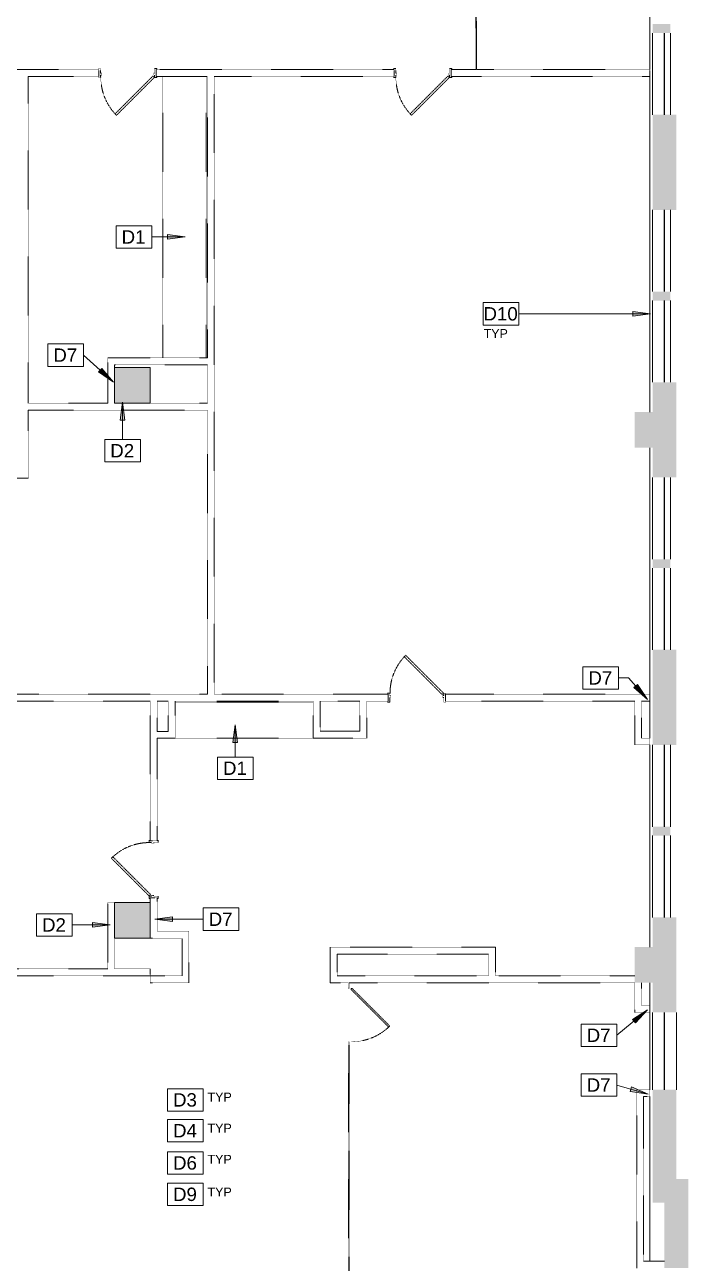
# Model space of a CAD drawing. Header units: inches. Extents: x 433 to 2535, y -5 to 2055.
# Drawn here: x 2089 to 2535, y 435 to 1268 of the extents above; entities that cross this region are included whole.
import ezdxf

# ---------------------------------------------------------------- set-up
doc = ezdxf.new("R2010")
doc.units = ezdxf.units.IN
doc.header["$MEASUREMENT"] = 0
doc.linetypes.add('Demolished', pattern=[0.1875, 0.125, -0.0625])
for name, color, linetype, lineweight in [('_900 AVAILABLE SPACE', 7, 'Continuous', 9), ('A-ANNO-KEYN', 231, 'Continuous', 9), ('A-DETL-GENF', 92, 'Continuous', 9), ('A-DOOR', 31, 'Continuous', 13), ('A-WALL', 113, 'Continuous', 13), ('G-ANNO-TEXT', 231, 'Continuous', 9), ('I-WALL', 2, 'Continuous', 13), ('Q-CASE', 31, 'Demolished', 9), ('S-COLS', 52, 'Continuous', 13), ('Victor Bldg - 9th Floor_LINK_dwg', 8, 'Continuous', 9), ('WINDOWS', 7, 'Continuous', 9)]:
    doc.layers.add(name, color=color, linetype=linetype, lineweight=lineweight)
doc.styles.add('Arial', font='arial.ttf', dxfattribs={"height": 9})
doc.styles.add('Swis721 Lt BT', font='swissl.ttf', dxfattribs={"height": 6})

# ---------------------------------------------------------------- blocks, each defined once
blk = doc.blocks.new('Victor Bldg - 9th Floor_LINK_dwg-6972240-Level XX  DEMOLITION')
at = {"layer": '_900 AVAILABLE SPACE'}
for p, q in [((2509.26, 1343.5), (2509.26, 1238)), ((2509.26, 1233.38), (2509.26, 1007.5)), ((2509.26, 983.5), (2509.26, 817.63)), ((2509.26, 813), (2509.26, 788.13)), ((2509.26, 783.5), (2509.26, 647.5)), ((2509.26, 623.5), (2509.26, 608.13)), ((2509.26, 603.5), (2509.26, 551.5)), ((2509.26, 546.88), (2509.26, 436.13))]:
    blk.add_line(p, q, dxfattribs=at)
at = {"layer": 'WINDOWS'}
for p, q in [((2511, 1207.5), (2511, 1262.5)), ((2518.75, 1207.5), (2518.75, 1262.5)), ((2519, 1207.5), (2519, 1262.5)), ((2523, 1207.5), (2523, 1262.5)), ((2511, 1088.5), (2511, 1143.5)), ((2518.75, 1088.5), (2518.75, 1143.5)), ((2519, 1088.5), (2519, 1143.5)), ((2523, 1088.5), (2523, 1143.5)), ((2511, 1027.5), (2511, 1082.5)), ((2518.75, 1027.5), (2518.75, 1082.5)), ((2519, 1027.5), (2519, 1082.5)), ((2523, 1027.5), (2523, 1082.5)), ((2511, 908.5), (2511, 963.5)), ((2518.75, 908.5), (2518.75, 963.5)), ((2519, 908.5), (2519, 963.5)), ((2523, 908.5), (2523, 963.5)), ((2511, 847.5), (2511, 902.5)), ((2518.75, 847.5), (2518.75, 902.5)), ((2519, 847.5), (2519, 902.5)), ((2523, 847.5), (2523, 902.5)), ((2511, 728.5), (2511, 783.5)), ((2518.75, 728.5), (2518.75, 783.5)), ((2519, 728.5), (2519, 783.5)), ((2523, 728.5), (2523, 783.5)), ((2511, 667.5), (2511, 722.5)), ((2518.75, 667.5), (2518.75, 722.5)), ((2519, 667.5), (2519, 722.5)), ((2523, 667.5), (2523, 722.5)), ((2511, 603.5), (2511, 551.5)), ((2518.75, 603.5), (2518.75, 551.5)), ((2519, 603.5), (2519, 551.5)), ((2527, 603.5), (2527, 551.5))]:
    blk.add_line(p, q, dxfattribs=at)
blk = doc.blocks.new('Concrete-Rectangular-Column - 24 x 24-6985472-Level XX  DEMOLITION')
at = {"layer": 'S-COLS', "lineweight": 9}
blk.add_hatch(color=7, dxfattribs=at).paths.add_polyline_path([(12, -12), (12, 12), (-12, 12), (-12, -12), (7.38, -12)], flags=0)
at = {"layer": 'S-COLS', "color": 8, "lineweight": 20}
for p, q in [((12, 12), (-12, 12)), ((-12, 12), (-12, -12)), ((12, -12), (12, 12)), ((-12, -12), (12, -12))]:
    blk.add_line(p, q, dxfattribs=at)
blk = doc.blocks.new('Door - Glass Single - Full Rail - Long Handle-7696707-Level XX  DEMOLITION')
at = {"layer": 'A-DOOR', "color": 10, "linetype": 'Demolished', "lineweight": 20}
for p, q in [((-8.16, -26.75), (17.29, -1.29)), ((18, -2), (-7.46, -27.46)), ((17.29, -1.29), (18, -2)), ((-7.46, -27.46), (-8.16, -26.75))]:
    blk.add_line(p, q, dxfattribs=at)
at = {"layer": 'A-DOOR', "color": 7, "linetype": 'Demolished', "lineweight": 9}
blk.add_arc((18, -2), 36, 179.5, 225, dxfattribs=at)
blk = doc.blocks.new('Door - Single - Solid Door-7687678-Level XX  DEMOLITION')
at = {"layer": 'A-DOOR', "color": 10, "linetype": 'Demolished', "lineweight": 20}
for p, q in [((-14.01, 3.15), (11.45, 28.61)), ((12.42, 27.63), (-13.03, 2.18)), ((11.45, 28.61), (12.42, 27.63)), ((-15.63, 3.15), (-15.63, 2.4)), ((-14.13, 3.15), (-15.63, 3.15)), ((-14.13, 1.65), (-14.13, 3.15)), ((-13.63, 1.65), (-14.13, 1.65)), ((-14.13, -2.97), (-14.13, 0.15)), ((-14.13, 0.15), (-13.63, 0.15)), ((-13.03, 2.18), (-14.01, 3.15)), ((-13.63, 0.15), (-13.63, 1.65)), ((22.12, 1.65), (21.62, 1.65)), ((21.62, 1.65), (21.62, 0.15)), ((21.62, 0.15), (22.12, 0.15)), ((23.62, 3.15), (22.12, 3.15)), ((22.12, 3.15), (22.12, 1.65)), ((22.12, 0.15), (22.12, -2.97)), ((23.62, 2.4), (23.62, 3.15)), ((-15.63, -2.22), (-15.63, -2.97)), ((-15.63, -2.97), (-14.13, -2.97)), ((22.12, -2.97), (23.62, -2.97)), ((23.62, -2.97), (23.62, -2.22))]:
    blk.add_line(p, q, dxfattribs=at)
at = {"layer": 'A-DOOR', "color": 7, "linetype": 'Demolished', "lineweight": 9}
blk.add_arc((-14.01, 3.15), 36, 359.5, 45, dxfattribs=at)
blk = doc.blocks.new('C-Counter Top - ADJ HEIGHT 2_ - 6_-7701967-Level XX  DEMOLITION')
at = {"layer": 'Q-CASE', "color": 7}
for p, q in [((-47.26, -0.75), (142.11, -0.75)), ((-47.26, -30), (142.11, -30))]:
    blk.add_line(p, q, dxfattribs=at)
blk = doc.blocks.new('C-Counter Top - ADJ HEIGHT-7723286-Level XX  DEMOLITION')
at = {"layer": 'Q-CASE', "color": 7}
for p, q in [((45.74, 25), (-47.26, 25)), ((45.74, 0.75), (-47.26, 0.75))]:
    blk.add_line(p, q, dxfattribs=at)
blk = doc.blocks.new('Door - Single - Solid Door-V4-Level XX  DEMOLITION')
at = {"layer": 'A-DOOR', "color": 10, "linetype": 'Demolished', "lineweight": 20}
for p, q in [((-15.63, 2.97), (-14.13, 2.97)), ((-15.63, 2.22), (-15.63, 2.97)), ((-14.13, 2.97), (-14.13, -0.15)), ((22.12, 2.97), (23.62, 2.97)), ((22.12, -0.15), (22.12, 2.97)), ((23.62, 2.97), (23.62, 2.22)), ((-15.63, -3.15), (-15.63, -2.4)), ((-14.13, -3.15), (-15.63, -3.15)), ((-14.13, -0.15), (-13.63, -0.15)), ((-14.13, -1.65), (-14.13, -3.15)), ((-13.63, -1.65), (-14.13, -1.65)), ((-13.03, -2.18), (-14.01, -3.15)), ((-14.01, -3.15), (11.45, -28.61)), ((-13.63, -0.15), (-13.63, -1.65)), ((12.42, -27.63), (-13.03, -2.18)), ((21.62, -0.15), (22.12, -0.15)), ((21.62, -1.65), (21.62, -0.15)), ((22.12, -1.65), (21.62, -1.65)), ((22.12, -3.15), (22.12, -1.65)), ((23.62, -3.15), (22.12, -3.15)), ((23.62, -2.4), (23.62, -3.15)), ((11.45, -28.61), (12.42, -27.63))]:
    blk.add_line(p, q, dxfattribs=at)
at = {"layer": 'A-DOOR', "color": 7, "linetype": 'Demolished', "lineweight": 9}
blk.add_arc((-14.01, -3.15), 36, 315, 0.5, dxfattribs=at)
blk = doc.blocks.new('Keynote Tag - Keynote Number - Boxed-135510-Level XX  DEMOLITION')
at = {"layer": 'A-ANNO-KEYN'}
for p, q in [((-0.125, -0.0792), (-0.125, 0.0781)), ((-0.125, 0.0781), (0.125, 0.0781)), ((0.125, 0.0781), (0.125, -0.0792)), ((-0.125, -0.0792), (0.125, -0.0792))]:
    blk.add_line(p, q, dxfattribs=at)

msp = doc.modelspace()

# ---------------------------------------------------------------- hatches: boundary and pattern name
at = {"layer": 'A-ANNO-KEYN'}
for points in [[(2196.49, 1125.3), (2184.49, 1126.88), (2184.49, 1123.72)], [(2509.67, 1073.6), (2497.67, 1075.18), (2497.67, 1072.02)], [(2148.19, 1027.67), (2140.32, 1036.86), (2138.21, 1034.51)], [(2154.3, 1014.06), (2152.72, 1002.06), (2155.88, 1002.06)], [(2507.63, 814.16), (2500.81, 824.16), (2498.46, 822.06)], [(2230.19, 797.11), (2228.61, 785.11), (2231.77, 785.11)], [(2175.94, 666.25), (2187.94, 664.67), (2187.94, 667.83)], [(2146.03, 662.36), (2134.03, 663.94), (2134.03, 660.78)], [(2507.67, 605.27), (2497.41, 598.84), (2499.42, 596.41)], [(2507.98, 548.47), (2496.92, 553.37), (2496.03, 550.34)]]:
    msp.add_hatch(color=256, dxfattribs=at).paths.add_polyline_path(points, flags=0)
at = {"layer": 'A-DETL-GENF'}
h = msp.add_hatch(color=7, dxfattribs=at)
h.paths.add_polyline_path([(2423, 3.5), (2423, 19.5), (2363, 19.5), (2363, 3.5)], flags=0)
h.paths.add_polyline_path([(2535, 3.5), (2535, 63.5), (2519, 63.5), (2519, 33.5), (2505, 33.5), (2505, 19.5), (2475, 19.5), (2475, 3.5), (2505, 3.5)], flags=0)
h.paths.add_polyline_path([(2103, 3.5), (2103, 19.5), (2059, 19.5), (2059, 27.5), (1979, 27.5), (1979, 11.5), (2043, 11.5), (2043, 3.5), (2059, 3.5)], flags=0)
h.paths.add_polyline_path([(2155, 3.5), (2215, 3.5), (2215, 19.5), (2203, 19.5), (2203, 33.5), (2179, 33.5), (2179, 19.5), (2155, 19.5)], flags=0)
h.paths.add_polyline_path([(2261.33, 7.5), (2267.33, 7.5), (2267.33, 19.5), (2261.33, 19.5)], flags=0)
h.paths.add_polyline_path([(2316, 7.5), (2316.67, 7.5), (2316.67, 19.5), (2310.67, 19.5), (2310.67, 7.5), (2311.38, 7.5)], flags=0)
h.paths.add_polyline_path([(1497.81, 11.5), (1503, 11.5), (1503, 27), (1483, 27), (1483, 41.5), (1459, 41.5), (1459, 27), (1439, 27), (1439, 11.5), (1483, 11.5)], flags=0)
h.paths.add_polyline_path([(1323, 11.5), (1323, 27), (1259, 27), (1259, 11.5)], flags=0)
h.paths.add_polyline_path([(1843, 11.5), (1863, 11.5), (1863, 27.5), (1843, 27.5), (1843, 41.5), (1819, 41.5), (1819, 27.5), (1799, 27.5), (1799, 11.5), (1819, 11.5)], flags=0)
h.paths.add_polyline_path([(1662.12, 11.5), (1683, 11.5), (1683, 27.5), (1619, 27.5), (1619, 11.5), (1657.5, 11.5)], flags=0)
h.paths.add_polyline_path([(1924, 15.5), (1924, 27.5), (1918, 27.5), (1918, 15.5)], flags=0)
h.paths.add_polyline_path([(1378, 15.5), (1384, 15.5), (1384, 27.5), (1378, 27.5)], flags=0)
h.paths.add_polyline_path([(1198, 15.5), (1204, 15.5), (1204, 27.5), (1198, 27.5)], flags=0)
h.paths.add_polyline_path([(1744, 15.5), (1744, 27.5), (1738, 27.5), (1738, 15.5)], flags=0)
h.paths.add_polyline_path([(1564, 15.5), (1564, 27), (1558, 27), (1558, 15.5)], flags=0)
h.paths.add_polyline_path([(2535, 115.5), (2535, 175.5), (2519, 175.5), (2519, 115.5)], flags=0)
h.paths.add_polyline_path([(2531, 220.5), (2531, 226.5), (2519, 226.5), (2519, 220.5)], flags=0)
h.paths.add_polyline_path([(2519, 268.5), (2531, 268.5), (2531, 274.5), (2519, 274.5)], flags=0)
h.paths.add_polyline_path([(527.25, 299.5), (543, 299.5), (543, 315.5), (505, 315.5), (505, 329.5), (491.69, 329.5), (491.69, 371.5), (475, 371.5), (475, 299.5), (505, 299.5)], flags=0)
h.paths.add_polyline_path([(903, 299.5), (903, 315.5), (871, 315.5), (871, 329.5), (847, 329.5), (847, 315.5), (839, 315.5), (839, 299.5), (871, 299.5)], flags=0)
h.paths.add_polyline_path([(659, 299.5), (723, 299.5), (723, 315.5), (659, 315.5), (659, 303.5)], flags=0)
h.paths.add_polyline_path([(778, 303.5), (784, 303.5), (784, 315.5), (778, 315.5)], flags=0)
h.paths.add_polyline_path([(961.31, 303.5), (964, 303.5), (964, 315.5), (958, 315.5), (958, 303.5), (959.81, 303.5)], flags=0)
h.paths.add_polyline_path([(598, 303.5), (604, 303.5), (604, 315.5), (598, 315.5)], flags=0)
h.paths.add_polyline_path([(2535, 319.5), (2535, 379.5), (2519, 379.5), (2519, 365.5), (2505, 365.5), (2505, 341.5), (2519, 341.5), (2519, 319.5)], flags=0)
h.paths.add_polyline_path([(475, 423.5), (491.69, 423.5), (491.69, 487.5), (475, 487.5)], flags=0)
h.paths.add_polyline_path([(2519, 431.5), (2535, 431.5), (2535, 491.5), (2527, 491.5), (2527, 551.5), (2511, 551.5), (2511, 475.5), (2519, 475.5), (2519, 436.12)], flags=0)
h.paths.add_polyline_path([(491.69, 542.5), (491.69, 548.5), (480, 548.5), (480, 542.5)], flags=0)
h.paths.add_polyline_path([(491.69, 603.5), (491.69, 635.5), (505.02, 635.5), (505.02, 659.5), (491.69, 659.5), (491.69, 667.5), (475, 667.5), (475, 603.5)], flags=0)
h.paths.add_polyline_path([(2511, 603.5), (2527, 603.5), (2527, 667.5), (2511, 667.5), (2511, 647.5), (2499, 647.5), (2499, 623.5), (2511, 623.5), (2511, 608.13)], flags=0)
h.paths.add_polyline_path([(2511, 722.5), (2523, 722.5), (2523, 728.5), (2511, 728.5)], flags=0)
h.paths.add_polyline_path([(491.69, 722.5), (491.69, 728.5), (479.69, 728.5), (479.69, 722.5)], flags=0)
h.paths.add_polyline_path([(491.69, 783.5), (491.69, 847.5), (475, 847.5), (475, 783.5)], flags=0)
h.paths.add_polyline_path([(2511, 783.5), (2527, 783.5), (2527, 847.5), (2511, 847.5), (2511, 788.13)], flags=0)
h.paths.add_polyline_path([(2523, 902.5), (2523, 908.5), (2511, 908.5), (2511, 902.5)], flags=0)
h.paths.add_polyline_path([(491.69, 902.5), (491.69, 908.5), (479.69, 908.5), (479.69, 902.5)], flags=0)
h.paths.add_polyline_path([(2511, 963.5), (2527, 963.5), (2527, 1027.5), (2511, 1027.5), (2511, 1007.5), (2499, 1007.5), (2499, 983.5), (2511, 983.5)], flags=0)
h.paths.add_polyline_path([(491.69, 963.5), (491.69, 995.5), (505.02, 995.5), (505.02, 1019.5), (491.69, 1019.5), (491.69, 1027.5), (475, 1027.5), (475, 963.5)], flags=0)
h.paths.add_polyline_path([(2523, 1082.5), (2523, 1088.5), (2511, 1088.5), (2511, 1082.5)], flags=0)
h.paths.add_polyline_path([(491.69, 1082.5), (491.69, 1088.5), (479.69, 1088.5), (479.69, 1082.5)], flags=0)
h.paths.add_polyline_path([(475, 1143.5), (491.69, 1143.5), (491.69, 1207.5), (475, 1207.5), (475, 1148.13)], flags=0)
h.paths.add_polyline_path([(2527, 1143.5), (2527, 1207.5), (2511, 1207.5), (2511, 1143.5)], flags=0)
h.paths.add_polyline_path([(2523, 1262.5), (2523, 1268.5), (2511, 1268.5), (2511, 1262.5)], flags=0)
h.paths.add_polyline_path([(479.69, 1262.5), (491.69, 1262.5), (491.69, 1268.5), (479.69, 1268.5)], flags=0)
h.paths.add_polyline_path([(491.69, 1323.5), (491.69, 1355.5), (505.02, 1355.5), (505.02, 1379.5), (491.69, 1379.5), (491.69, 1387.5), (475, 1387.5), (475, 1323.5)], flags=0)
h.paths.add_polyline_path([(2511, 1323.5), (2527, 1323.5), (2527, 1387.5), (2511, 1387.5), (2511, 1367.5), (2499, 1367.5), (2499, 1343.5), (2511, 1343.5)], flags=0)
h.paths.add_polyline_path([(2511, 1442.5), (2523, 1442.5), (2523, 1448.5), (2511, 1448.5)], flags=0)
h.paths.add_polyline_path([(479.69, 1442.5), (491.69, 1442.5), (491.69, 1448.5), (479.69, 1448.5)], flags=0)
h.paths.add_polyline_path([(2511, 1503.5), (2527, 1503.5), (2527, 1567.5), (2511, 1567.5), (2511, 1522.88)], flags=0)
h.paths.add_polyline_path([(475, 1503.5), (491.69, 1503.5), (491.69, 1567.5), (475, 1567.5), (475, 1540.81)], flags=0)
h.paths.add_polyline_path([(2523, 1622.5), (2523, 1628.5), (2511, 1628.5), (2511, 1622.5)], flags=0)
h.paths.add_polyline_path([(491.69, 1622.5), (491.69, 1628.5), (479.69, 1628.5), (479.69, 1622.5)], flags=0)
h.paths.add_polyline_path([(491.69, 1683.38), (491.69, 1715.44), (505, 1715.44), (505, 1739.5), (491.69, 1739.5), (491.69, 1747.5), (475, 1747.5), (475, 1683.38)], flags=0)
h.paths.add_polyline_path([(2511, 1683.5), (2527, 1683.5), (2527, 1747.5), (2511, 1747.5), (2511, 1727.5), (2499, 1727.5), (2499, 1703.5), (2511, 1703.5)], flags=0)
h.paths.add_polyline_path([(2511, 1802.5), (2523, 1802.5), (2523, 1808.5), (2511, 1808.5)], flags=0)
h.paths.add_polyline_path([(491.69, 1802.5), (491.69, 1808.5), (479.69, 1808.5), (479.69, 1802.5)], flags=0)
h.paths.add_polyline_path([(491.69, 1863.5), (491.69, 1927.5), (475, 1927.5), (475, 1863.5)], flags=0)
h.paths.add_polyline_path([(2527, 1863.5), (2527, 1927.5), (2511, 1927.5), (2511, 1863.5)], flags=0)
h.paths.add_polyline_path([(2511, 1979.5), (2527, 1979.5), (2527, 2043.5), (2523, 2043.5), (2523, 2051.5), (2459, 2051.5), (2459, 2035.5), (2497, 2035.5), (2497, 2021.5), (2511, 2021.5)], flags=0)
h.paths.add_polyline_path([(491.69, 1979.5), (491.69, 2021.25), (514, 2021.25), (514, 2035.5), (543, 2035.5), (543, 2051.5), (475, 2051.5), (475, 1979.5)], flags=0)
h.paths.add_polyline_path([(2143.34, 2021.5), (2143.34, 2035.5), (2163, 2035.5), (2163, 2051.5), (2099, 2051.5), (2099, 2035.5), (2119.34, 2035.5), (2119.34, 2021.5), (2133.31, 2021.5)], flags=0)
h.paths.add_polyline_path([(1773.31, 2021.5), (1783, 2021.5), (1783, 2035.5), (1803, 2035.5), (1803, 2051.5), (1739, 2051.5), (1739, 2035.5), (1759, 2035.5), (1759, 2021.5), (1768.69, 2021.5)], flags=0)
h.paths.add_polyline_path([(1053.37, 2021.5), (1063, 2021.5), (1063, 2035.5), (1083, 2035.5), (1083, 2051.5), (1019, 2051.5), (1019, 2035.5), (1039, 2035.5), (1039, 2021.5), (1048.75, 2021.5)], flags=0)
h.paths.add_polyline_path([(1408.69, 2021.5), (1423, 2021.5), (1423, 2035.5), (1443, 2035.5), (1443, 2051.5), (1379, 2051.5), (1379, 2035.5), (1399, 2035.5), (1399, 2021.5)], flags=0)
h.paths.add_polyline_path([(683.75, 2021.5), (703, 2021.5), (703, 2035.5), (723, 2035.5), (723, 2051.5), (659, 2051.5), (659, 2035.5), (679, 2035.5), (679, 2021.5)], flags=0)
h.paths.add_polyline_path([(2296.73, 2035.5), (2343, 2035.5), (2343, 2051.5), (2279, 2051.5), (2279, 2035.5)], flags=0)
h.paths.add_polyline_path([(2404, 2035.5), (2404, 2047.5), (2398, 2047.5), (2398, 2035.5)], flags=0)
h.paths.add_polyline_path([(2038, 2035.5), (2044, 2035.5), (2044, 2047.5), (2038, 2047.5)], flags=0)
h.paths.add_polyline_path([(1983, 2035.5), (1983, 2051.5), (1919, 2051.5), (1919, 2035.5), (1954, 2035.5)], flags=0)
h.paths.add_polyline_path([(1864, 2035.5), (1864, 2047.5), (1858, 2047.5), (1858, 2035.5)], flags=0)
h.paths.add_polyline_path([(1678, 2035.5), (1684, 2035.5), (1684, 2047.5), (1678, 2047.5)], flags=0)
h.paths.add_polyline_path([(1593.31, 2035.5), (1623, 2035.5), (1623, 2051.5), (1559, 2051.5), (1559, 2035.5), (1588.69, 2035.5)], flags=0)
h.paths.add_polyline_path([(903, 2035.5), (903, 2051.5), (839, 2051.5), (839, 2035.5), (873.31, 2035.5)], flags=0)
h.paths.add_polyline_path([(958, 2035.5), (964, 2035.5), (964, 2047.5), (958, 2047.5)], flags=0)
h.paths.add_polyline_path([(784, 2035.5), (784, 2047.5), (778, 2047.5), (778, 2035.5)], flags=0)
h.paths.add_polyline_path([(2224, 2035.5), (2224, 2047.5), (2218, 2047.5), (2218, 2035.5)], flags=0)
h.paths.add_polyline_path([(598, 2035.5), (604, 2035.5), (604, 2047.5), (598, 2047.5)], flags=0)
h.paths.add_polyline_path([(1498, 2035.5), (1504, 2035.5), (1504, 2047.5), (1498, 2047.5)], flags=0)
h.paths.add_polyline_path([(1231.51, 2035.5), (1263, 2035.5), (1263, 2051.5), (1199, 2051.5), (1199, 2035.5), (1228.75, 2035.5)], flags=0)
h.paths.add_polyline_path([(1324, 2035.5), (1324, 2047.5), (1318, 2047.5), (1318, 2035.5)], flags=0)
h.paths.add_polyline_path([(1138, 2035.5), (1144, 2035.5), (1144, 2047.5), (1138, 2047.5)], flags=0)

# ---------------------------------------------------------------- linework, layer by layer
at = {"layer": 'A-ANNO-KEYN'}
for p, q in [((2184.48, 1125.3), (2173.97, 1125.3)), ((2196.49, 1125.3), (2184.48, 1125.3)), ((2196.49, 1125.3), (2184.49, 1126.88)), ((2184.49, 1126.88), (2184.49, 1123.72)), ((2184.49, 1123.72), (2196.49, 1125.3)), ((2509.67, 1073.6), (2497.67, 1075.18)), ((2497.67, 1075.18), (2497.67, 1072.02)), ((2509.67, 1073.6), (2420.98, 1073.6)), ((2497.67, 1072.02), (2509.67, 1073.6)), ((2148.19, 1027.67), (2128.01, 1045.8)), ((2140.32, 1036.86), (2138.21, 1034.51)), ((2138.21, 1034.51), (2148.19, 1027.67)), ((2148.19, 1027.67), (2140.32, 1036.86)), ((2154.3, 1014.06), (2152.72, 1002.06)), ((2155.88, 1002.06), (2154.3, 1014.06)), ((2154.3, 1014.06), (2154.3, 989.02)), ((2152.72, 1002.06), (2155.88, 1002.06)), ((2494.75, 828.59), (2488.09, 828.59)), ((2507.63, 814.16), (2494.75, 828.59)), ((2500.81, 824.16), (2498.46, 822.06)), ((2498.46, 822.06), (2507.63, 814.16)), ((2507.63, 814.16), (2500.81, 824.16)), ((2230.19, 797.11), (2228.61, 785.11)), ((2231.77, 785.11), (2230.19, 797.11)), ((2230.19, 797.11), (2230.19, 775.38)), ((2228.61, 785.11), (2231.77, 785.11)), ((2187.94, 667.83), (2175.94, 666.25)), ((2187.94, 664.67), (2187.94, 667.83)), ((2146.03, 662.36), (2120.4, 662.36)), ((2146.03, 662.36), (2134.03, 663.94)), ((2134.03, 663.94), (2134.03, 660.78)), ((2134.03, 660.78), (2146.03, 662.36)), ((2175.94, 666.25), (2187.94, 664.67)), ((2175.94, 666.25), (2208.56, 666.25)), ((2507.67, 605.27), (2486.94, 588.14)), ((2507.67, 605.27), (2497.41, 598.84)), ((2499.42, 596.41), (2507.67, 605.27)), ((2497.41, 598.84), (2499.42, 596.41)), ((2507.98, 548.47), (2486.94, 554.65)), ((2496.92, 553.37), (2496.03, 550.34)), ((2496.03, 550.34), (2507.98, 548.47)), ((2507.98, 548.47), (2496.92, 553.37))]:
    msp.add_line(p, q, dxfattribs=at)
at = {"layer": 'A-WALL', "color": 10, "linetype": 'Demolished', "lineweight": 20}
for p, q in [((2138.44, 1238), (2041.25, 1238)), ((2090.81, 1013.5), (2090.81, 1233.38)), ((2090.81, 1233.38), (2138.44, 1233.38)), ((2138.44, 1233.38), (2138.44, 1238)), ((2337.01, 1238), (2176.94, 1238)), ((2176.94, 1238), (2176.94, 1233.38)), ((2176.94, 1233.38), (2211.38, 1233.38)), ((2211.38, 1233.38), (2211.38, 1044)), ((2216, 817.63), (2216, 1233.38)), ((2216, 1233.38), (2337.01, 1233.38)), ((2337.01, 1233.38), (2337.01, 1238)), ((2392.01, 1238), (2375.51, 1238)), ((2375.51, 1238), (2375.51, 1233.38)), ((2375.51, 1233.38), (2509.26, 1233.38)), ((2509.26, 1238), (2392.51, 1238)), ((2509.26, 1233.38), (2509.26, 1238)), ((2211.38, 1044), (2144.37, 1044)), ((2144.37, 1044), (2144.37, 1013.5)), ((2149, 1039.37), (2211.38, 1039.37)), ((2149, 1037.5), (2149, 1039.37)), ((2211.38, 1039.37), (2211.38, 1013.5)), ((2144.37, 1013.5), (2090.81, 1013.5)), ((2090.81, 1008.87), (2211.38, 1008.87)), ((2090.81, 963.12), (2090.81, 1008.87)), ((2211.38, 1013.5), (2173, 1013.5)), ((2211.38, 1008.87), (2211.38, 817.63)), ((2042.75, 963.12), (2090.81, 963.12)), ((2211.38, 817.63), (1986, 817.63)), ((2333.06, 817.63), (2216, 817.63)), ((2333.06, 813), (2333.06, 817.63)), ((2509.26, 817.63), (2371.56, 817.63)), ((2371.56, 817.63), (2371.56, 813)), ((2509.26, 813), (2509.26, 817.63)), ((1977, 813), (2173, 813)), ((2173, 813), (2173, 719.06)), ((2177.62, 813), (2185, 813)), ((2177.62, 792.63), (2177.62, 813)), ((2185, 813), (2185, 792.63)), ((2189.62, 813), (2282.62, 813)), ((2189.62, 788), (2189.62, 813)), ((2282.62, 813), (2282.62, 788.13)), ((2287.25, 813), (2314, 813)), ((2287.25, 792.75), (2287.25, 813)), ((2314, 813), (2314, 792.75)), ((2318.62, 813), (2333.06, 813)), ((2318.62, 788.13), (2318.62, 813)), ((2371.56, 813), (2499, 813)), ((2499, 813), (2499, 783.5)), ((2503.62, 813), (2509.26, 813)), ((2503.62, 788.13), (2503.62, 813)), ((2185, 792.63), (2177.62, 792.63)), ((2314, 792.75), (2287.25, 792.75)), ((2177.62, 719.06), (2177.62, 788)), ((2177.62, 788), (2189.62, 788)), ((2282.62, 788.13), (2318.62, 788.13)), ((2499, 783.5), (2509.26, 783.5)), ((2509.26, 788.13), (2503.62, 788.13)), ((2509.26, 783.5), (2509.26, 788.13)), ((2173, 719.06), (2177.62, 719.06)), ((2149, 677.5), (2144.37, 677.5)), ((2144.37, 677.5), (2144.37, 632.75)), ((2177.62, 680.56), (2173, 680.56)), ((2173, 680.56), (2173, 677.5)), ((2177.62, 658.12), (2177.62, 680.56)), ((2149, 632.75), (2149, 653.5)), ((2173, 653.5), (2194.38, 653.5)), ((2199, 658.12), (2177.62, 658.12)), ((2194.38, 653.5), (2194.38, 628.12)), ((2199, 623.5), (2199, 658.12)), ((2405.25, 647.44), (2294.12, 647.44)), ((2294.12, 647.44), (2294.12, 623.5)), ((2298.75, 642.81), (2400.62, 642.81)), ((2298.75, 628.12), (2298.75, 642.81)), ((2400.62, 642.81), (2400.62, 628.12)), ((2405.25, 628.12), (2405.25, 647.44)), ((1657.5, 628.12), (2194.38, 628.12)), ((2144.37, 632.75), (1904.62, 632.75)), ((2173, 632.75), (2149, 632.75)), ((2173, 632.75), (2173, 623.5)), ((2400.62, 628.12), (2298.75, 628.12)), ((2499, 628.12), (2405.25, 628.12)), ((2173, 623.5), (2199, 623.5)), ((2294.12, 623.5), (2306.37, 623.5)), ((2306.87, 623.5), (2499, 623.5)), ((2499, 623.5), (2499, 603.5)), ((2503.62, 608.13), (2503.62, 623.5)), ((2499, 603.5), (2509.26, 603.5)), ((2509.26, 608.13), (2503.62, 608.13)), ((2509.26, 603.5), (2509.26, 608.13)), ((2509.26, 551.5), (2500.38, 551.5)), ((2500.38, 551.5), (2500.38, 431.5)), ((2509.26, 546.88), (2509.26, 551.5)), ((2505, 546.88), (2509.26, 546.88)), ((2505, 436.12), (2505, 546.88)), ((2519, 436.12), (2505, 436.12))]:
    msp.add_line(p, q, dxfattribs=at)
at = {"layer": 'I-WALL', "color": 10, "linetype": 'Demolished', "lineweight": 20}
for p, q in [((2392.01, 1283.69), (2392.01, 1238)), ((2392.51, 1238), (2392.51, 1283.69)), ((2306.37, 623.5), (2306.37, 619.81)), ((2306.37, 619.81), (2306.87, 619.81)), ((2306.87, 619.81), (2306.87, 623.5)), ((2306.87, 583.81), (2306.37, 583.81)), ((2306.37, 583.81), (2306.37, 384.5)), ((2306.87, 384.5), (2306.87, 583.81))]:
    msp.add_line(p, q, dxfattribs=at)

# ---------------------------------------------------------------- block references
at = {"layer": 'A-ANNO-KEYN', "xscale": 95.99999999999994, "yscale": 95.99999999999994, "zscale": 95.99999999999994}
for p in [(2161.97, 1125.36), (2408.98, 1073.66), (2116.01, 1045.85), (2154.3, 981.52), (2476.09, 828.64), (2230.19, 767.88), (2108.4, 662.42), (2220.56, 666.3), (2474.94, 588.2), (2474.94, 554.7), (2196.56, 544.7), (2196.56, 523.97), (2196.56, 502.28), (2196.56, 481.18)]:
    msp.add_blockref('Keynote Tag - Keynote Number - Boxed-135510-Level XX  DEMOLITION', p, dxfattribs=at)
at = {"layer": 'A-DOOR', "color": 7, "linetype": 'Demolished', "lineweight": 9}
for name, p, rotation in [('Door - Single - Solid Door-7687678-Level XX  DEMOLITION', (2161.68, 1235.78), 180), ('Door - Single - Solid Door-7687678-Level XX  DEMOLITION', (2360.26, 1235.78), 180), ('Door - Single - Solid Door-V4-Level XX  DEMOLITION', (2356.31, 815.22), 180), ('Door - Single - Solid Door-7687678-Level XX  DEMOLITION', (2175.4, 695.82), 90), ('Door - Glass Single - Full Rail - Long Handle-7696707-Level XX  DEMOLITION', (2306.62, 601.81), 89.99999999999993)]:
    msp.add_blockref(name, p, dxfattribs=dict(at, rotation=rotation))
at = {"layer": 'Q-CASE', "color": 7}
for name, p, rotation in [('C-Counter Top - ADJ HEIGHT 2_ - 6_-7701967-Level XX  DEMOLITION', (2211.38, 1186.11), 269.9999999999997), ('C-Counter Top - ADJ HEIGHT-7723286-Level XX  DEMOLITION', (2235.36, 813.13), 180)]:
    msp.add_blockref(name, p, dxfattribs=dict(at, rotation=rotation))
at = {"layer": 'S-COLS', "lineweight": 9}
for p in [(2161, 1025.5), (2161, 665.5)]:
    msp.add_blockref('Concrete-Rectangular-Column - 24 x 24-6985472-Level XX  DEMOLITION', p, dxfattribs=at)
at = {"layer": 'Victor Bldg - 9th Floor_LINK_dwg', "color": 7}
msp.add_blockref('Victor Bldg - 9th Floor_LINK_dwg-6972240-Level XX  DEMOLITION', (0, 0), dxfattribs=at)

# ---------------------------------------------------------------- texts
at = {"layer": 'A-ANNO-KEYN', "char_height": 9, "attachment_point": 1, "style": 'Arial'}
for s, insert, width in [('D1', (2153.68, 1129.81), 19.695), ('D10', (2397.2, 1078.11), 28.179), ('D7', (2107.73, 1050.3), 19.695), ('D2', (2146.02, 985.97), 19.695), ('D7', (2467.8, 833.09), 19.695), ('D1', (2221.9, 772.33), 19.695), ('D2', (2100.12, 666.87), 19.695), ('D7', (2212.27, 670.75), 19.695), ('D7', (2466.65, 592.65), 19.695), ('D7', (2466.65, 559.16), 19.695), ('D3', (2188.27, 549.16), 19.695), ('D4', (2188.27, 528.42), 19.695), ('D6', (2188.27, 506.73), 19.695), ('D9', (2188.27, 485.63), 19.695)]:
    msp.add_mtext(s, dxfattribs=dict(at, insert=insert, width=width))
at = {"layer": 'G-ANNO-TEXT', "color": 7, "char_height": 6, "width": 18.18, "attachment_point": 1, "style": 'Swis721 Lt BT'}
for insert in [(2397.3, 1063.33), (2211.5, 549.58), (2211.5, 528.64), (2211.5, 507.69), (2211.5, 485.69)]:
    msp.add_mtext('TYP', dxfattribs=dict(at, insert=insert))

doc.saveas('drawing.dxf')
